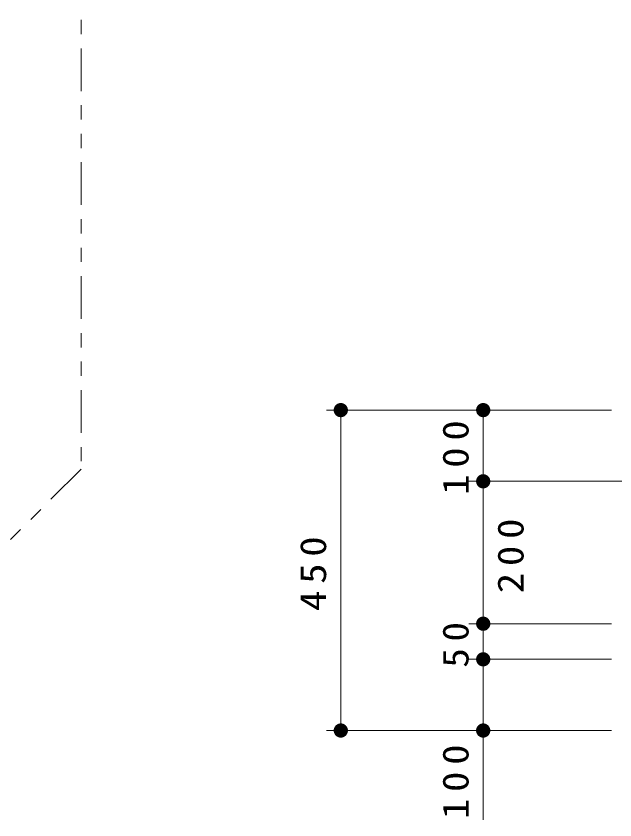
# Model space of a CAD drawing. Units: millimetres on the paper, with parts at other scales. Extents: x -385 to 0, y -594 to 267.
# Drawn here: x -137.3 to -95.2, y -516.1 to -459.7 of the extents above; entities that cross this region are included whole.
import ezdxf

# ---------------------------------------------------------------- set-up
doc = ezdxf.new("R2010")
doc.units = ezdxf.units.MM
doc.linetypes.add('USER3', pattern=[8, 3, -1, 1, -1, 1, -1])
doc.layers.add('1_20', color=7, linetype='Continuous', lineweight=13)
doc.layers.add('1_60', color=7, linetype='Continuous', lineweight=25)
doc.styles.add('ＭＳ ゴシック', font='')
doc.styles.get('ＭＳ ゴシック').set_extended_font_data('MS Gothic')

# ---------------------------------------------------------------- blocks, each defined once
blk = doc.blocks.new('filled_dot')
at = {"color": 0, "linetype": 'Continuous', "lineweight": -2, "const_width": 1.25}
blk.add_lwpolyline([(-0.625, 0, 1), (0.625, 0, 1)], format="xyb", close=True, dxfattribs=at)

msp = doc.modelspace()

# ---------------------------------------------------------------- linework, layer by layer
at = {"layer": '1_20'}
for p, q in [((-95.455, -487.342), (-115.455, -487.342)), ((-114.455, -509.842), (-114.455, -487.342)), ((-104.455, -492.342), (-104.455, -487.342)), ((-92.955, -492.342), (-105.455, -492.342)), ((-104.455, -502.342), (-104.455, -492.342)), ((-95.455, -502.342), (-105.455, -502.342)), ((-104.455, -504.842), (-104.455, -502.342)), ((-95.455, -504.842), (-105.455, -504.842)), ((-104.455, -516.12), (-104.455, -504.842)), ((-95.455, -509.842), (-115.455, -509.842))]:
    msp.add_line(p, q, dxfattribs=at)
at = {"layer": '1_60', "color": 2, "linetype": 'USER3', "lineweight": 13}
msp.add_lwpolyline([(-132.694, -453.936), (-132.694, -491.482), (-152.05, -510.838), (-184.701, -510.838), (-191.656, -503.925), (-234.421, -503.925), (-240.467, -509.97), (-285.655, -509.97), (-307.357, -488.268), (-341.018, -488.268), (-357.545, -471.742), (-357.545, -434.961), (-341.018, -418.435), (-296.405, -418.435), (-281.455, -403.485), (-250.717, -403.485), (-249.524, -402.292), (-204.653, -402.292), (-190.175, -416.77), (-169.837, -416.77)], close=True, dxfattribs=at)

# ---------------------------------------------------------------- block references
at = {"layer": '1_20', "xscale": 0.4, "yscale": 0.4}
for p, rotation in [((-114.455, -487.342), 270), ((-104.455, -487.342), 270), ((-104.455, -492.342), 90), ((-104.455, -492.342), 270), ((-104.455, -502.342), 90), ((-104.455, -502.342), 270), ((-104.455, -504.842), 90), ((-104.455, -504.842), 270), ((-114.455, -509.842), 90), ((-104.455, -509.842), 90)]:
    msp.add_blockref('filled_dot', p, dxfattribs=dict(at, rotation=rotation))

# ---------------------------------------------------------------- texts
at = {"layer": '1_20', "char_height": 1.833, "rotation": 90, "style": 'ＭＳ ゴシック'}
for s, insert, attachment_point in [('\\T1.33;\\W1.15;100', (-105.455, -490.439), 8), ('\\T1.33;\\W1.15;200', (-103.455, -497.342), 2), ('\\T1.33;\\W1.15;450', (-115.455, -498.592), 8), ('\\T1.34;\\W1.1;50', (-105.455, -503.592), 8), ('\\T1.33;\\W1.15;100', (-105.455, -513.204), 8)]:
    msp.add_mtext(s, dxfattribs=dict(at, insert=insert, attachment_point=attachment_point))

doc.saveas('drawing.dxf')
